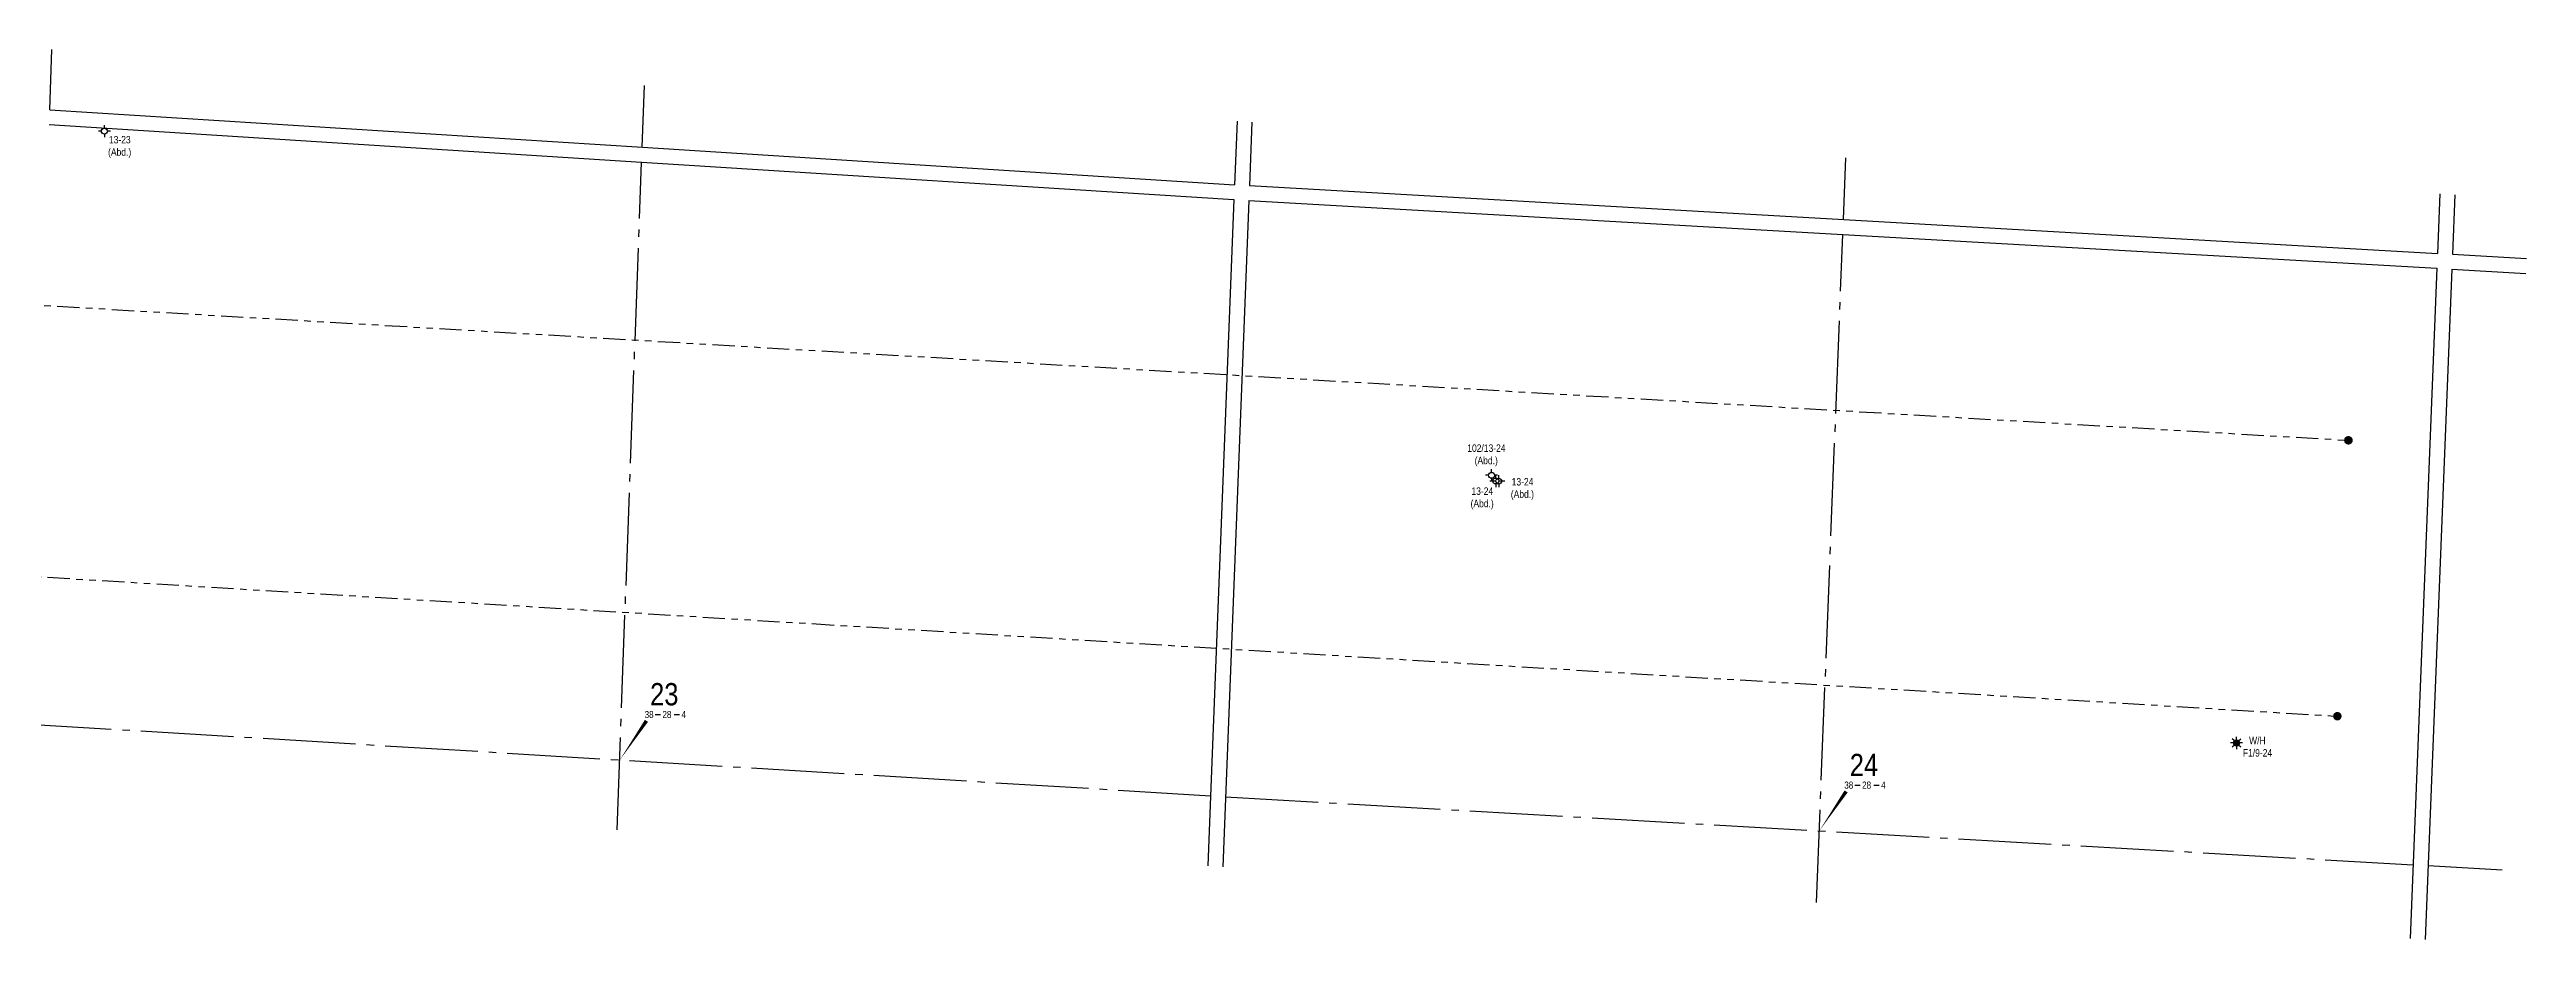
# Model space of a CAD drawing. Extents: x 296586 to 307845, y 5796063 to 5801446.
# Drawn here: x 301606 to 304946, y 5796063 to 5797262 of the extents above; entities that cross this region are included whole.
import ezdxf
from ezdxf.enums import TextEntityAlignment as Align

# ---------------------------------------------------------------- set-up
doc = ezdxf.new("R2010")
doc.units = 0
doc.header["$LTSCALE"] = 5
doc.linetypes.add('foc-DRILLPATH', pattern=[14.75, 6, -1.75, 1.75, -1.75, 1.75, -1.75])
doc.linetypes.add('foc-QUARTERLINE', pattern=[33, 25, -3, 2, -3])
for name, color, linetype in [('10', 1, 'Continuous'), ('9', 3, 'Continuous'), ('F-WS-S', 8, 'Continuous'), ('L-MON', 1, 'Continuous'), ('L-SEC', 7, 'Continuous'), ('L-SECLBL', 7, 'Continuous'), ('L-SECQ', 8, 'foc-QUARTERLINE'), ('P-PDRILLPATH', 12, 'foc-DRILLPATH')]:
    doc.layers.add(name, color=color, linetype=linetype)
doc.styles.add('80L', font='ARIALN.TTF', dxfattribs={"height": 10})
doc.styles.add('SIMPLEX', font='ARIALN.TTF')

# ---------------------------------------------------------------- blocks, each defined once
blk = doc.blocks.new('L-SECLBL')
at = {"layer": '9', "color": 7}
for p, q in [((-5.1, -27.8), (-12.3, -27.8)), ((20.7, -27.8), (13.5, -27.8))]:
    blk.add_line(p, q, dxfattribs=at)
at = {"layer": '10', "color": 2, "style": 'SIMPLEX'}
blk.add_attdef('SEC', text='', height=30, dxfattribs=at).set_placement((0, 0), align=Align.MIDDLE)
at = {"layer": '10', "color": 5, "style": '80L'}
blk.add_attdef('TWP', text='', height=9.5, dxfattribs=at).set_placement((-14.4, -27.4), align=Align.MIDDLE_RIGHT)
blk.add_attdef('RGE', text='', height=9.5, dxfattribs=at).set_placement((3.6, -27.4), align=Align.MIDDLE_CENTER)
blk.add_attdef('MER', text='', height=9.5, dxfattribs=at).set_placement((23.2, -27.4), align=Align.MIDDLE_LEFT)
blk = doc.blocks.new('plbh')
at = {"layer": 'L-MON'}
h = blk.add_hatch(color=255, dxfattribs=at)
h.dxf.hatch_style = 1
edge = h.paths.add_edge_path()
edge.add_arc((0, 0), 1.16, 0, 360)
h = blk.add_hatch(color=256, dxfattribs=at)
h.dxf.hatch_style = 1
h.paths.add_polyline_path([(-0.96, 0, 1), (0.96, 0, 1)])
h.paths.add_polyline_path([(0.91, 0, -1), (-0.91, 0, -1)], flags=16)
h.paths.add_polyline_path([(0.45, 0, -1), (-0.45, 0, -1)], flags=0)
h = blk.add_hatch(color=256, dxfattribs=at)
h.dxf.hatch_style = 1
h.paths.add_polyline_path([(-0.45, 0, 1), (0.45, 0, 1)])
h.paths.add_polyline_path([(0.4, 0, -1), (-0.4, 0, -1)], flags=16)
at = {"layer": 'L-MON', "color": 240}
for radius in [0.96, 0.91, 0.45, 0.4]:
    blk.add_circle((0, 0), radius, dxfattribs=at)
blk = doc.blocks.new('GABD')
for p, q in [((-0.81, 0), (-1.62, 0)), ((0, 0.81), (0, 1.62)), ((1.62, 0), (0.81, 0)), ((0, -0.81), (0, -1.62))]:
    blk.add_line(p, q)
blk.add_circle((0, 0), 0.8)
blk = doc.blocks.new('GAS')
h = blk.add_hatch(color=255)
h.dxf.hatch_style = 1
edge = h.paths.add_edge_path()
edge.add_arc((0, 0), 0.9, 0, 360)
for p, q in [((-0.81, 0), (-1.62, 0)), ((-0.57, 0.57), (-1.14, 1.14)), ((0, 0.81), (0, 1.62)), ((0.57, 0.57), (1.14, 1.14)), ((1.62, 0), (0.81, 0)), ((-0.57, -0.57), (-1.14, -1.14)), ((0, -0.81), (0, -1.62)), ((1.14, -1.14), (0.57, -0.57))]:
    blk.add_line(p, q)
blk.add_circle((0, 0), 0.8)

msp = doc.modelspace()

# ---------------------------------------------------------------- linework, layer by layer
at = {"layer": 'L-SEC', "flags": 128}
for points in [[(301606.543, 5797181.383), (301609.182, 5797262.495)], [(301606.543, 5797181.383), (302405.753, 5797130.828)], [(301605.879, 5797161.266), (302404.483, 5797110.749)], [(303207.213, 5797165.928), (303203.871, 5797080.341)], [(303227.297, 5797164.714), (303223.957, 5797079.191)], [(302404.483, 5797110.749), (303203.086, 5797060.232)], [(302405.753, 5797130.828), (303203.871, 5797080.341)], [(303223.957, 5797079.191), (304025.221, 5797033.418)], [(304828.985, 5797067.926), (304825.781, 5796987.685)], [(304849.068, 5797066.712), (304845.867, 5796986.538)], [(303203.086, 5797060.232), (303171.689, 5796256.22)], [(303223.172, 5797059.084), (303188.101, 5796160.966)], [(303223.168, 5797059.085), (304024.074, 5797013.332)], [(304025.221, 5797033.418), (304825.781, 5796987.685)], [(304024.074, 5797013.332), (304824.979, 5796967.579)], [(304824.979, 5796967.579), (304788.907, 5796064.066)], [(304845.065, 5796966.432), (304808.991, 5796062.85)], [(304845.065, 5796966.432), (304944.911, 5796960.728)], [(304845.867, 5796986.538), (304945.713, 5796980.834)], [(303171.689, 5796256.22), (303168.017, 5796162.182)]]:
    msp.add_lwpolyline(points, dxfattribs=at)
at = {"layer": 'L-SECLBL', "flags": 128}
for points in [[(302374.868, 5796304.465, 0, 5, 0), (302410.996, 5796357.559, 0, 0, 0)], [(303992.328, 5796209.334, 0, 5, 0), (304028.456, 5796262.427, 0, 0, 0)]]:
    msp.add_lwpolyline(points, format="xyseb", dxfattribs=at)
at = {"layer": 'L-SECQ', "flags": 128}
for points in [[(302405.221, 5797130.861), (302408.283, 5797214.206)], [(302371.413, 5796210.402), (302404.483, 5797110.749)], [(304024.867, 5797033.438), (304028.14, 5797116.32)], [(303988.505, 5796112.516), (304024.074, 5797013.332)], [(303171.689, 5796256.22), (301577.235, 5796352.76)], [(303191.776, 5796255.072), (304792.881, 5796163.595)], [(304812.967, 5796162.448), (304912.813, 5796156.743)]]:
    msp.add_lwpolyline(points, dxfattribs=at)
at = {"layer": 'P-PDRILLPATH'}
msp.add_line((301174.781, 5796942.402), (304705.629, 5796735.723), dxfattribs=at)
at = {"layer": 'P-PDRILLPATH', "flags": 128}
msp.add_lwpolyline([(301161.858, 5796577.882), (304690.792, 5796363.786)], dxfattribs=at)

# ---------------------------------------------------------------- block references
at = {"layer": 'F-WS-S', "xscale": 4.999705949999984, "yscale": 4.999705949999984, "zscale": 4.999705949999984}
for name, p in [('GABD', (301680.147, 5797152.452)), ('GABD', (303550.432, 5796688.525)), ('GABD', (303556.068, 5796680.839)), ('GABD', (303560.159, 5796680.676)), ('GAS', (304554.821, 5796327.691))]:
    msp.add_blockref(name, p, dxfattribs=at)
at = {"layer": 'L-MON', "xscale": 4.999705949999981, "yscale": 4.999705949999981, "zscale": 4.999705949999981}
for p in [(304705.629, 5796735.723), (304690.792, 5796363.786)]:
    msp.add_blockref('plbh', p, dxfattribs=at)
at = {"layer": 'L-SECLBL'}
for p, values in [((302435.03, 5796393.462), {'SEC': '23', 'TWP': '38', 'RGE': '28', 'MER': '4'}), ((304052.49, 5796298.33), {'SEC': '24', 'TWP': '38', 'RGE': '28', 'MER': '4'})]:
    msp.add_blockref('L-SECLBL', p, dxfattribs=at).add_auto_attribs(values)

# ---------------------------------------------------------------- texts
at = {"layer": 'F-WS-S', "char_height": 10, "attachment_point": 1, "style": '80L'}
for s, width, insert in [('\\pi1.537;13-23\\P\\pi0.39447;(Abd.)', 30.59795, (301684.769, 5797146.027)), ('\\pi9.0606;102/13-24\\P\\pi19.057;(Abd.)', 67.92346, (303508.591, 5796730.179)), ('\\pi1.5473;13-24\\P\\pi0.39447;(Abd.)', 30.59795, (303521.748, 5796672.216)), ('\\pi1.5473;13-24\\P\\pi0.39447;(Abd.)', 30.59795, (303575.987, 5796684.829)), ('\\pi4.7226;W/H\\P\\pi-3.6778;F1/9-24', 30.59795, (304567.043, 5796336.039))]:
    msp.add_mtext_dynamic_manual_height_columns(s, width=width, gutter_width=50, heights=[0], dxfattribs=dict(at, insert=insert))

doc.saveas('drawing.dxf')
